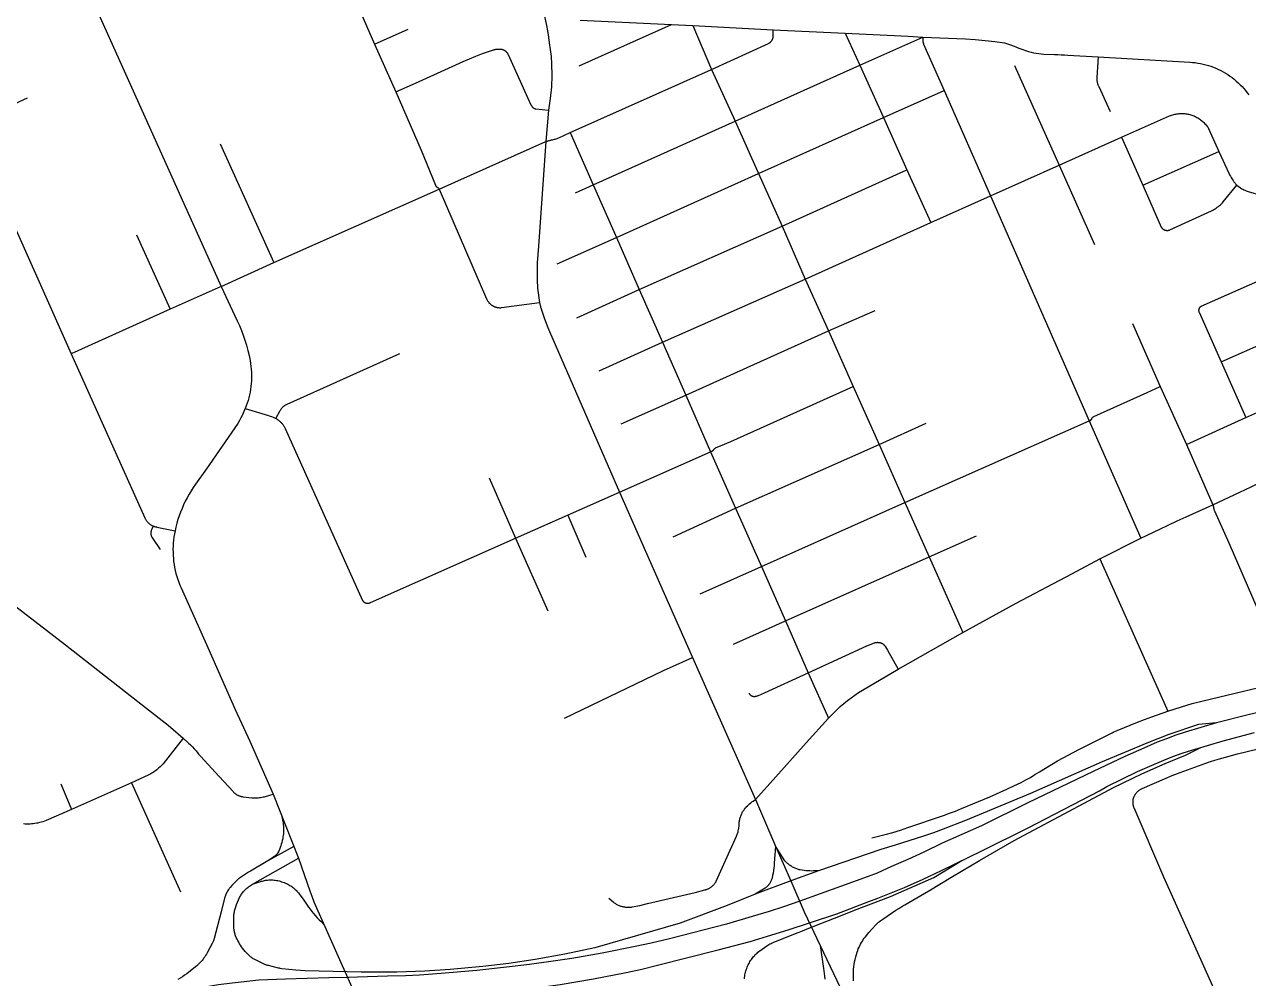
# Model space of a CAD drawing. Header units: inches. Extents: x 326453 to 344102, y 4677180 to 4689621.
# Drawn here: x 333232 to 335194, y 4682422 to 4683951 of the extents above; entities that cross this region are included whole.
import ezdxf

# ---------------------------------------------------------------- set-up
doc = ezdxf.new("R2010")
doc.units = ezdxf.units.IN
doc.header["$MEASUREMENT"] = 0
doc.layers.add('Street_Centreline', color=7, linetype='Continuous')

msp = doc.modelspace()

# ---------------------------------------------------------------- linework, layer by layer
at = {"layer": 'Street_Centreline'}
for p, q in [((333033.9043, 4684673.0546), (333546.8772, 4683530.8672)), ((334120.9687, 4683884.2436), (334269.0612, 4683950.5723)), ((334122.6218, 4683957.7161), (334269.0612, 4683950.5723)), ((334269.0612, 4683950.5723), (334303.1267, 4683948.8389)), ((333793.0601, 4683919.37), (333846.7104, 4683943.1496)), ((334303.1267, 4683948.8389), (334431.9698, 4683942.1541)), ((334303.1267, 4683948.8389), (334333.0368, 4683878.822)), ((334431.9698, 4683942.1541), (334547.7876, 4683936.9856)), ((334547.7876, 4683936.9856), (334570.9616, 4683885.7888)), ((334570.9616, 4683885.7888), (334672.1604, 4683930.6376)), ((333793.0601, 4683919.37), (333827.1951, 4683842.8835)), ((334106.6692, 4683777.4918), (334333.0368, 4683878.822)), ((334333.0368, 4683878.822), (334371.0076, 4683795.9509)), ((334371.0076, 4683795.9509), (334570.9616, 4683885.7888)), ((334570.9616, 4683885.7888), (334609.2108, 4683801.436)), ((334819.1583, 4683884.9476), (334890.4884, 4683725.1804)), ((333236.033, 4683832.3755), (333142.6528, 4683790.3618)), ((334609.2108, 4683801.436), (334706.3318, 4683845.1723)), ((334706.3318, 4683845.1723), (334780.7178, 4683676.1346)), ((334071.8898, 4683813.6679), (334067.8492, 4683763.0443)), ((334143.6222, 4683693.6041), (334371.0076, 4683795.9509)), ((334371.0076, 4683795.9509), (334408.7864, 4683711.9365)), ((334408.7864, 4683711.9365), (334609.2108, 4683801.436)), ((334609.2108, 4683801.436), (334646.6737, 4683717.706)), ((333142.6528, 4683790.3618), (333306.7212, 4683422.8176)), ((334106.6692, 4683777.4918), (334143.6222, 4683693.6041)), ((333545.579, 4683759.6533), (333631.6321, 4683568.9946)), ((333896.4636, 4683686.6339), (334067.8492, 4683763.0443)), ((334890.4884, 4683725.1804), (334990.7245, 4683770.0996)), ((334990.7245, 4683770.0996), (335024.9632, 4683693.094)), ((335024.9632, 4683693.094), (335146.934, 4683747.3396)), ((334446.299, 4683627.2761), (334646.6737, 4683717.706)), ((334646.6737, 4683717.706), (334685.0174, 4683633.1775)), ((334780.7178, 4683676.1346), (334890.4884, 4683725.1804)), ((334890.4884, 4683725.1804), (334947.0933, 4683598.2117)), ((334180.9162, 4683609.5442), (334408.7864, 4683711.9365)), ((334408.7864, 4683711.9365), (334446.299, 4683627.2761)), ((333631.6321, 4683568.9946), (333896.4636, 4683686.6339)), ((334115.2791, 4683681.1237), (334143.6222, 4683693.6041)), ((334143.6222, 4683693.6041), (334180.9162, 4683609.5442)), ((334685.0174, 4683633.1775), (334780.7178, 4683676.1346)), ((334780.7178, 4683676.1346), (334938.6475, 4683315.2776)), ((334217.3596, 4683525.8508), (334446.299, 4683627.2761)), ((334446.299, 4683627.2761), (334483.2603, 4683542.6569)), ((334483.2603, 4683542.6569), (334685.0174, 4683633.1775)), ((333411.3999, 4683613.6833), (333465.4848, 4683494.2476)), ((334085.7276, 4683567.0675), (334180.9162, 4683609.5442)), ((334180.9162, 4683609.5442), (334217.3596, 4683525.8508)), ((333546.8772, 4683530.8672), (333631.6321, 4683568.9946)), ((334254.5336, 4683441.4892), (334483.2603, 4683542.6569)), ((334483.2603, 4683542.6569), (334520.9195, 4683459.7915)), ((333546.8772, 4683530.8672), (333465.4848, 4683494.2476)), ((334117.0459, 4683480.4732), (334217.3596, 4683525.8508)), ((334217.3596, 4683525.8508), (334254.5336, 4683441.4892)), ((333465.4848, 4683494.2476), (333306.7212, 4683422.8176)), ((334520.9195, 4683459.7915), (334595.8021, 4683492.2489)), ((334291.8849, 4683356.8079), (334520.9195, 4683459.7915)), ((334520.9195, 4683459.7915), (334560.5208, 4683370.3866)), ((335008.2357, 4683471.4204), (335052.8093, 4683370.3014)), ((334153.3628, 4683395.7305), (334254.5336, 4683441.4892)), ((334254.5336, 4683441.4892), (334291.8849, 4683356.8079)), ((335150.5232, 4683410.028), (335225.5024, 4683443.0272)), ((335150.5232, 4683410.028), (335190.254, 4683320.76)), ((335190.254, 4683320.76), (335332.7888, 4683385.0344)), ((334560.5208, 4683370.3866), (334602.0187, 4683277.5482)), ((335052.8093, 4683370.3014), (335094.6241, 4683277.3719)), ((334188.4295, 4683310.5214), (334291.8849, 4683356.8079)), ((334291.8849, 4683356.8079), (334331.4346, 4683265.8287)), ((334602.0187, 4683277.5482), (334677.2991, 4683311.7253)), ((334643.4217, 4683184.6202), (334938.6475, 4683315.2776)), ((334938.6475, 4683315.2776), (335021.4628, 4683127.5643)), ((335094.6241, 4683277.3719), (335190.254, 4683320.76)), ((334185.9175, 4683201.4214), (334331.4346, 4683265.8287)), ((334331.4346, 4683265.8287), (334371.8352, 4683175.2888)), ((334371.8352, 4683175.2888), (334602.0187, 4683277.5482)), ((334602.0187, 4683277.5482), (334643.4217, 4683184.6202)), ((335094.6241, 4683277.3719), (335136.994, 4683181.074)), ((333976.8937, 4683224.3333), (334019.0672, 4683127.3926)), ((334019.0672, 4683127.3926), (334185.9175, 4683201.4214)), ((334413.1442, 4683082.0773), (334643.4217, 4683184.6202)), ((334643.4217, 4683184.6202), (334682.1845, 4683097.4343)), ((334102.8377, 4683164.5602), (334131.5498, 4683097.171)), ((334271.5744, 4683129.6397), (334371.8352, 4683175.2888)), ((334371.8352, 4683175.2888), (334413.1442, 4683082.0773)), ((334019.0672, 4683127.3926), (334070.5272, 4683011.0004)), ((334682.1845, 4683097.4343), (334758.2591, 4683131.3671)), ((334955.8943, 4683094.1113), (335021.4628, 4683127.5643)), ((334451.626, 4682994.7424), (334682.1845, 4683097.4343)), ((334682.1845, 4683097.4343), (334736.382, 4682976.2138)), ((334955.8943, 4683094.1113), (335064.8717, 4682850.4201)), ((334314.9639, 4683038.4354), (334413.1442, 4683082.0773)), ((334413.1442, 4683082.0773), (334451.626, 4682994.7424)), ((334368.3301, 4682957.6063), (334451.626, 4682994.7424)), ((334451.626, 4682994.7424), (334488.2522, 4682911.5669)), ((334632.457, 4682917.4753), (334736.382, 4682976.2138)), ((334302.9252, 4682936.2611), (334403.9786, 4682708.7352)), ((334488.2522, 4682911.5669), (334520.5608, 4682838.7608)), ((333289.6975, 4682733.8845), (333307.165, 4682692.7352)), ((333403.244, 4682735.1925), (333307.165, 4682692.7352)), ((333403.244, 4682735.1925), (333481.735, 4682560.528)), ((333630.5523, 4682717.3607), (333671.2001, 4682614.3945)), ((333663.7045, 4682633.3818), (333621.9652, 4682610.0242)), ((333596.9789, 4682572.8164), (333671.2001, 4682614.3945)), ((334460.3803, 4682578.0116), (334403.483, 4682556.6432)), ((334504.7585, 4682594.3409), (334460.3803, 4682578.0116))]:
    msp.add_line(p, q, dxfattribs=at)
for points in [[(333690.5562, 4684154.0908), (333741.4483, 4684037.0734), (333793.0601, 4683919.37)], [(334028.1452, 4684086.7064), (334037.7856, 4684058.8497), (334052.7793, 4684013.1363), (334058.3233, 4683995.7924), (334060.1692, 4683987.695), (334062.2201, 4683979.3926), (334063.5651, 4683973.1968), (334066.0263, 4683961.5119), (334068.387, 4683949.2807), (334070.2328, 4683940.5683), (334071.9796, 4683930.1694), (334073.005, 4683921.5595), (334074.4407, 4683910.5921), (334075.8812, 4683899.2773), (334076.8041, 4683887.4899), (334077.0092, 4683868.7325), (334076.5387, 4683850.5588), (334074.4709, 4683832.081), (334071.8898, 4683813.6679)], [(334333.0368, 4683878.822), (334424.5872, 4683920.3719), (334424.9798, 4683920.5583), (334425.3658, 4683920.758), (334425.7447, 4683920.9708), (334426.1161, 4683921.1964), (334426.4796, 4683921.4347), (334426.8347, 4683921.6852), (334427.181, 4683921.9478), (334427.5181, 4683922.2221), (334427.8455, 4683922.5078), (334428.1631, 4683922.8045), (334428.4702, 4683923.112), (334428.7667, 4683923.4298), (334429.0521, 4683923.7575), (334429.3261, 4683924.0948), (334429.5884, 4683924.4414), (334429.8386, 4683924.7967), (334430.0765, 4683925.1603), (334430.3019, 4683925.5319), (334430.5144, 4683925.911), (334430.7348, 4683926.3382), (334430.9404, 4683926.7728), (334431.1308, 4683927.2142), (334431.3059, 4683927.6619), (334431.4654, 4683928.1154), (334431.6091, 4683928.5742), (334431.7368, 4683929.0376), (334431.8485, 4683929.5052), (334431.944, 4683929.9764), (334432.0231, 4683930.4505), (334432.0858, 4683930.9272), (334432.1319, 4683931.4057), (334432.1615, 4683931.8855), (334432.1745, 4683932.366), (334432.1709, 4683932.8468), (334432.1507, 4683933.3271), (334432.1139, 4683933.8064), (334432.0606, 4683934.2841), (334431.9698, 4683942.1541)], [(334547.7876, 4683936.9856), (334648.574, 4683931.9655), (334672.1604, 4683930.6376)], [(334672.1604, 4683930.6376), (334671.9994, 4683926.0545), (334671.9936, 4683925.4957), (334672.0069, 4683924.9369), (334672.0395, 4683924.379), (334672.0913, 4683923.8225), (334672.1622, 4683923.2681), (334672.2521, 4683922.7165), (334672.3609, 4683922.1683), (334672.4885, 4683921.6242), (334672.6348, 4683921.0847), (334672.7995, 4683920.5507), (334672.9825, 4683920.0226), (334673.1835, 4683919.5011), (334673.4024, 4683918.9869), (334706.3318, 4683845.1723)], [(334672.1604, 4683930.6376), (334740.5967, 4683927.5152), (334756.2602, 4683926.5616), (334771.8909, 4683925.1712), (334787.4767, 4683923.3449), (334803.0055, 4683921.0842), (334810.8233, 4683918.5292), (334818.5734, 4683915.7757), (334826.2508, 4683912.8254), (334841.5981, 4683907.3634), (334845.6383, 4683906.3464), (334849.7111, 4683905.4692), (334853.8117, 4683904.7327), (334857.9353, 4683904.138), (334862.0769, 4683903.6856), (334866.2316, 4683903.3761), (334883.1186, 4683902.581), (334888.4421, 4683902.5428), (334893.7613, 4683902.3259), (334899.0703, 4683901.9305), (334904.363, 4683901.3572), (334953.056, 4683898.8996)], [(333827.1951, 4683842.8835), (333858.7316, 4683856.6876), (333934.9253, 4683891.3782), (333945.1611, 4683895.8688), (333955.5171, 4683900.0748), (333965.9853, 4683903.993), (333983.6991, 4683910.0578), (333984.605, 4683910.3362), (333985.5199, 4683910.5831), (333986.4428, 4683910.7984), (333987.3725, 4683910.9817), (333988.3081, 4683911.1328), (333989.2482, 4683911.2516), (333990.192, 4683911.3379), (333991.1381, 4683911.3916), (333992.0855, 4683911.4126), (333993.0331, 4683911.4009), (333993.9797, 4683911.3566), (333994.9242, 4683911.2796), (333995.8656, 4683911.1701), (333996.8025, 4683911.0282)], [(333996.8025, 4683911.0282), (333997.2922, 4683910.9091), (333997.7776, 4683910.7734), (333998.258, 4683910.6212), (333998.733, 4683910.4526), (333999.2019, 4683910.2678), (333999.6642, 4683910.0672), (334000.1193, 4683909.8508), (334000.5668, 4683909.619), (334001.0061, 4683909.372), (334001.4367, 4683909.1101), (334001.8581, 4683908.8337), (334002.2698, 4683908.543), (334002.6713, 4683908.2384), (334003.0621, 4683907.9202), (334003.4419, 4683907.5888), (334003.81, 4683907.2447), (334004.1662, 4683906.8881), (334004.51, 4683906.5196), (334004.841, 4683906.1395), (334005.1588, 4683905.7484), (334005.463, 4683905.3466), (334005.7532, 4683904.9346), (334006.0293, 4683904.5129), (334006.2907, 4683904.082), (334006.5372, 4683903.6425), (334006.7686, 4683903.1948), (334006.9845, 4683902.7394), (334043.1177, 4683823.033), (334043.3309, 4683822.5581), (334043.5594, 4683822.0904), (334043.8031, 4683821.6304), (334044.0616, 4683821.1786), (334044.3347, 4683820.7355), (334044.6221, 4683820.3014), (334044.9235, 4683819.877), (334045.2385, 4683819.4627), (334045.567, 4683819.0588), (334045.9084, 4683818.6658), (334046.2624, 4683818.2842), (334046.6286, 4683817.9143), (334046.8276, 4683817.7263), (334047.0329, 4683817.5451), (334047.2441, 4683817.371), (334047.4611, 4683817.2041), (334047.6837, 4683817.0447), (334047.9115, 4683816.8929), (334048.1443, 4683816.7489), (334048.3819, 4683816.6128), (334048.6239, 4683816.4849), (334048.8701, 4683816.3653), (334049.1202, 4683816.254), (334049.374, 4683816.1513), (334049.6311, 4683816.0572), (334049.8912, 4683815.9719), (334050.1541, 4683815.8955), (334050.4194, 4683815.8279), (334050.6868, 4683815.7694), (334050.9561, 4683815.72), (334051.2269, 4683815.6798), (334051.4988, 4683815.6487), (334071.8898, 4683813.6679)], [(332081.5176, 4683899.5424), (332175.0097, 4683827.3388), (332328.6201, 4683707.3403), (332547.8551, 4683537.9077), (332698.2231, 4683419.8452), (332799.6433, 4683341.589), (333002.0848, 4683184.2818), (333297.1298, 4682956.2707), (333425.6222, 4682855.9966), (333461.7582, 4682827.7159), (333470.1231, 4682820.9526), (333478.2691, 4682813.9272), (333486.1882, 4682806.6469)], [(334953.056, 4683898.8996), (334951.022, 4683865.8717), (334950.9805, 4683864.939), (334950.9707, 4683864.0054), (334950.9926, 4683863.072), (334951.0463, 4683862.1399), (334951.1316, 4683861.2101), (334951.2484, 4683860.2838), (334951.3967, 4683859.362), (334951.5762, 4683858.4458), (334951.7868, 4683857.5362), (334952.0282, 4683856.6343), (334952.3, 4683855.7411), (334952.6021, 4683854.8577), (334952.9341, 4683853.9851), (334953.2955, 4683853.1242), (334953.6859, 4683852.2762), (334954.105, 4683851.4418), (334972.4615, 4683811.4473)], [(334953.056, 4683898.8996), (335100.4627, 4683890.3476), (335104.7418, 4683890.0249), (335109.0072, 4683889.5541), (335113.2537, 4683888.9359), (335117.4763, 4683888.171), (335121.6698, 4683887.2602), (335125.8293, 4683886.2048), (335129.9497, 4683885.0059), (335134.0261, 4683883.6649), (335138.0536, 4683882.1836), (335142.0274, 4683880.5637), (335145.9427, 4683878.8071), (335149.7948, 4683876.9159), (335153.5791, 4683874.8925), (335157.291, 4683872.7391), (335160.9261, 4683870.4585), (335164.48, 4683868.0533), (335167.9485, 4683865.5265), (335171.3273, 4683862.881), (335174.6125, 4683860.1201), (335177.8001, 4683857.2471), (335180.8863, 4683854.2654), (335183.8673, 4683851.1785), (335186.7396, 4683847.9902), (335189.4998, 4683844.7044), (335192.1444, 4683841.3249), (335194.6705, 4683837.8559)], [(333827.1951, 4683842.8835), (333867.4481, 4683749.4285), (333890.6057, 4683692.9968), (333890.6796, 4683692.8248), (333890.7594, 4683692.6554), (333890.8447, 4683692.4888), (333890.9356, 4683692.3251), (333891.032, 4683692.1646), (333891.1337, 4683692.0074), (333891.2406, 4683691.8537), (333891.3526, 4683691.7037), (333891.4696, 4683691.5575), (333891.5915, 4683691.4154), (333891.718, 4683691.2774), (333891.8491, 4683691.1438), (333891.9847, 4683691.0146), (333892.1245, 4683690.8901), (333892.2684, 4683690.7703), (333892.4162, 4683690.6554), (333892.5678, 4683690.5456), (333892.7231, 4683690.4409), (333892.8817, 4683690.3415), (333893.0436, 4683690.2475), (333893.2086, 4683690.159), (333893.4243, 4683690.0431), (333893.6358, 4683689.9197), (333893.8428, 4683689.789), (333894.0452, 4683689.6511), (333894.2426, 4683689.5063), (333894.4348, 4683689.3547), (333894.6216, 4683689.1964), (333894.8028, 4683689.0317), (333894.9781, 4683688.8607), (333895.1473, 4683688.6838), (333895.3102, 4683688.501), (333895.4667, 4683688.3127), (333895.6164, 4683688.119), (333895.7593, 4683687.9202), (333895.8952, 4683687.7165), (333896.0239, 4683687.5082), (333896.1452, 4683687.2955), (333896.259, 4683687.0787), (333896.3652, 4683686.8581), (333896.4636, 4683686.6339)], [(334990.7245, 4683770.0996), (335067.8099, 4683804.1288), (335069.4293, 4683804.7804), (335071.0703, 4683805.3753), (335072.7311, 4683805.9128), (335074.4095, 4683806.3923), (335076.1035, 4683806.8131), (335077.8112, 4683807.1748), (335079.5304, 4683807.4769), (335081.2591, 4683807.719), (335082.9952, 4683807.9009), (335084.7365, 4683808.0224), (335086.481, 4683808.0832), (335088.2265, 4683808.0834), (335089.971, 4683808.0229), (335091.7124, 4683807.9018), (335093.4485, 4683807.7202), (335095.1772, 4683807.4784), (335096.8965, 4683807.1766), (335098.6042, 4683806.8153), (335100.2983, 4683806.3948), (335101.9769, 4683805.9156), (335103.6377, 4683805.3785), (335105.2789, 4683804.7839), (335106.8984, 4683804.1326), (335108.4942, 4683803.4254), (335110.0646, 4683802.6632), (335111.6075, 4683801.8468), (335113.121, 4683800.9773), (335114.6035, 4683800.0557), (335116.053, 4683799.0831), (335117.4678, 4683798.0608), (335118.8462, 4683796.9898), (335120.1866, 4683795.8716), (335121.4873, 4683794.7075), (335122.7467, 4683793.4989), (335123.9634, 4683792.2472), (335125.1358, 4683790.954), (335126.2626, 4683789.6208), (335127.3423, 4683788.2493), (335128.3737, 4683786.841), (335129.3555, 4683785.3978), (335130.2866, 4683783.9212), (335146.934, 4683747.3396)], [(334067.8492, 4683763.0443), (334068.9379, 4683763.505), (334070.0403, 4683763.9317), (334071.1555, 4683764.3238), (334072.2823, 4683764.6811), (334073.4197, 4683765.0031), (334074.5666, 4683765.2896), (334075.7218, 4683765.5403), (334076.8843, 4683765.7548), (334078.3552, 4683766.027), (334079.8166, 4683766.3461), (334081.2671, 4683766.7118), (334082.7051, 4683767.1238), (334084.1293, 4683767.5815), (334085.538, 4683768.0845), (334086.9299, 4683768.6324), (334088.3036, 4683769.2245), (334106.6692, 4683777.4918)], [(334067.8492, 4683763.0443), (334055.6541, 4683595.4806), (334054.4908, 4683582.0745), (334053.7775, 4683568.6369), (334053.5151, 4683555.183), (334053.7039, 4683541.7279), (334054.3436, 4683528.2866), (334057.4712, 4683505.147)], [(335146.934, 4683747.3396), (335162.7189, 4683712.4195), (335163.9077, 4683709.9952), (335165.1737, 4683707.6102), (335166.5155, 4683705.2671), (335167.9317, 4683702.9682), (335169.4209, 4683700.7159), (335170.9815, 4683698.5125), (335175.7316, 4683693.1234)], [(333896.4636, 4683686.6339), (333972.6626, 4683510.9098), (333972.9889, 4683510.1843), (333973.3398, 4683509.4704), (333973.7149, 4683508.7689), (333974.1136, 4683508.0806), (333974.5357, 4683507.4063), (333974.9805, 4683506.7468), (333975.4476, 4683506.1029), (333975.9364, 4683505.4753), (333976.4463, 4683504.8648), (333976.9768, 4683504.272), (333977.5272, 4683503.6977), (333978.097, 4683503.1425), (333978.6853, 4683502.6071), (333979.2915, 4683502.0921), (333979.915, 4683501.5981), (333980.555, 4683501.1256), (333981.2108, 4683500.6753), (333981.8815, 4683500.2477), (333982.5665, 4683499.8432), (333983.2649, 4683499.4623), (333983.9758, 4683499.1055), (333984.6986, 4683498.7731), (333985.4322, 4683498.4656), (333986.1759, 4683498.1834), (333986.9289, 4683497.9267), (333987.6901, 4683497.6959), (333988.4588, 4683497.4912), (333989.2341, 4683497.3129), (333990.0149, 4683497.1611), (333990.8005, 4683497.0361), (333991.5899, 4683496.9379), (333992.3822, 4683496.8668), (333993.1765, 4683496.8228), (333993.9718, 4683496.8059), (333994.7672, 4683496.8162), (333995.5618, 4683496.8537), (333996.3547, 4683496.9182), (334057.4712, 4683505.147)], [(335024.9632, 4683693.094), (335054.3467, 4683626.0668), (335054.555, 4683625.7409), (335054.7743, 4683625.4224), (335055.0046, 4683625.1116), (335055.2453, 4683624.8089), (335055.4964, 4683624.5148), (335055.7575, 4683624.2294), (335056.0282, 4683623.9532), (335056.3083, 4683623.6865), (335056.5974, 4683623.4296), (335056.8951, 4683623.1828), (335057.2012, 4683622.9464), (335057.5153, 4683622.7207), (335057.837, 4683622.5059), (335058.1658, 4683622.3024), (335058.5015, 4683622.1103), (335058.8436, 4683621.9299), (335059.1917, 4683621.7613), (335059.5454, 4683621.6049), (335059.9043, 4683621.4607), (335060.2679, 4683621.329), (335060.6358, 4683621.2099), (335061.0077, 4683621.1035), (335061.383, 4683621.01), (335061.7612, 4683620.9295), (335062.1421, 4683620.8621), (335062.525, 4683620.8078), (335062.9096, 4683620.7667), (335063.2953, 4683620.7389), (335063.6818, 4683620.7244), (335064.0686, 4683620.7233), (335064.4551, 4683620.7354), (335064.841, 4683620.7609), (335065.2258, 4683620.7996), (335065.6091, 4683620.8516), (335065.9903, 4683620.9168), (335066.3691, 4683620.995), (335066.7449, 4683621.0862), (335067.1174, 4683621.1904), (335067.486, 4683621.3073), (335067.8505, 4683621.4368), (335068.2102, 4683621.5788), (335135.0191, 4683652.2025), (335136.9419, 4683653.1786), (335138.8299, 4683654.2204), (335140.6808, 4683655.3268), (335142.4925, 4683656.4963), (335144.2627, 4683657.7276), (335145.9894, 4683659.0193), (335147.6705, 4683660.3697), (335149.304, 4683661.7774), (335150.888, 4683663.2406), (335152.4206, 4683664.7575), (335153.8999, 4683666.3264), (335175.7316, 4683693.1234)], [(335175.7316, 4683693.1234), (335183.6839, 4683687.5209), (335185.3073, 4683686.6084), (335186.9604, 4683685.7509), (335188.6413, 4683684.9492), (335190.3481, 4683684.2044), (335192.079, 4683683.5173), (335193.8319, 4683682.8885), (335195.605, 4683682.3189), (335197.3961, 4683681.8091), (335199.2033, 4683681.3596), (335201.0246, 4683680.971), (335202.8579, 4683680.6436), (335231.6771, 4683673.4407)], [(335254.6664, 4683559.2028), (335118.0833, 4683498.4943), (335117.884, 4683498.4016), (335117.688, 4683498.302), (335117.4956, 4683498.1958), (335117.307, 4683498.0831), (335117.1224, 4683497.9639), (335116.9419, 4683497.8384), (335116.7659, 4683497.7068), (335116.5946, 4683497.5692), (335116.4281, 4683497.4257), (335116.2666, 4683497.2767), (335116.1103, 4683497.1221), (335115.9595, 4683496.9623), (335115.8142, 4683496.7974), (335115.6747, 4683496.6275), (335115.5412, 4683496.453), (335115.4137, 4683496.274), (335115.2925, 4683496.0907), (335115.1777, 4683495.9033), (335115.0693, 4683495.712), (335114.9677, 4683495.5172), (335114.8728, 4683495.319), (335114.7848, 4683495.1176), (335114.7037, 4683494.9133), (335114.6298, 4683494.7064), (335114.563, 4683494.497), (335114.5035, 4683494.2854), (335114.4513, 4683494.0719), (335114.4064, 4683493.8568), (335114.3691, 4683493.6402), (335114.3391, 4683493.4225), (335114.3167, 4683493.2039), (335114.3019, 4683492.9846), (335114.2946, 4683492.765), (335114.2949, 4683492.5452), (335114.3027, 4683492.3255), (335114.3181, 4683492.1063), (335114.341, 4683491.8877), (335114.3715, 4683491.6701), (335114.4094, 4683491.4536), (335114.4548, 4683491.2386), (335114.5075, 4683491.0252), (335114.5676, 4683490.8138), (335114.6349, 4683490.6046), (335114.7093, 4683490.3978), (335114.7909, 4683490.1937), (335114.8794, 4683489.9926), (335114.9748, 4683489.7946), (335115.0769, 4683489.6), (335150.5232, 4683410.028)], [(333546.8772, 4683530.8672), (333572.7179, 4683475.8782), (333576.1773, 4683468.2004), (333579.39, 4683460.4162), (333582.3526, 4683452.5333), (333585.0621, 4683444.5599), (333587.5157, 4683436.5041), (333589.7109, 4683428.3741), (333591.6456, 4683420.1782), (333593.3177, 4683411.9247), (333594.0835, 4683407.3853), (333594.6964, 4683402.8227), (333595.1558, 4683398.2422), (333595.4612, 4683393.6488), (333595.612, 4683389.0478), (333595.6084, 4683384.4442), (333595.4501, 4683379.8434), (333595.1374, 4683375.2505), (333594.6706, 4683370.6707), (333594.0504, 4683366.1092), (333593.2773, 4683361.5711), (333592.3522, 4683357.0614), (333591.2762, 4683352.5854), (333590.0506, 4683348.1481), (333588.6766, 4683343.7544), (333587.1558, 4683339.4093), (333585.49, 4683335.1177)], [(334057.4712, 4683505.147), (334058.5439, 4683500.3679), (334058.8599, 4683499.0948), (334059.2207, 4683497.8338), (334059.626, 4683496.5863), (334065.6725, 4683478.852), (334068.1099, 4683472.0235), (334070.7413, 4683465.2673), (334073.5643, 4683458.589), (334185.9175, 4683201.4214)], [(333306.7212, 4683422.8176), (333424.5858, 4683160.0137), (333424.9601, 4683159.2164), (333425.3616, 4683158.4324), (333425.7899, 4683157.6628), (333426.2444, 4683156.9084), (333426.7248, 4683156.1701), (333427.2302, 4683155.4488), (333427.7603, 4683154.7454), (333428.3143, 4683154.0606), (333428.8915, 4683153.3954), (333429.4914, 4683152.7505), (333430.1131, 4683152.1266), (333430.756, 4683151.5246), (333431.4193, 4683150.945), (333432.1021, 4683150.3887), (333432.8037, 4683149.8563), (333433.5233, 4683149.3484), (333434.2599, 4683148.8655), (333435.0128, 4683148.4084), (333435.781, 4683147.9775), (333436.5635, 4683147.5733), (333437.3596, 4683147.1964), (333438.1681, 4683146.8471), (333438.9883, 4683146.5259), (333439.819, 4683146.2332), (333440.6593, 4683145.9693), (333441.5082, 4683145.7345), (333442.3647, 4683145.5291), (333443.2278, 4683145.3534), (333444.0964, 4683145.2076), (333473.0702, 4683139.0146)], [(333634.7951, 4683319.1197), (333641.8159, 4683332.1089), (333642.2042, 4683332.799), (333642.6157, 4683333.4755), (333643.0499, 4683334.1377), (333643.5064, 4683334.7847), (333643.9846, 4683335.4159), (333644.4839, 4683336.0304), (333645.0038, 4683336.6277), (333645.5437, 4683337.2069), (333646.1029, 4683337.7675), (333646.6809, 4683338.3087), (333647.2769, 4683338.83), (333647.8903, 4683339.3308), (333648.5203, 4683339.8105), (333649.1662, 4683340.2685), (333649.8274, 4683340.7043), (333650.5029, 4683341.1174), (333651.1921, 4683341.5073), (333651.8941, 4683341.8736), (333652.6082, 4683342.2158), (333833.6139, 4683423.2509)], [(334331.4346, 4683265.8287), (334334.3314, 4683267.0436), (334334.5552, 4683267.1703), (334334.7745, 4683267.3046), (334334.9891, 4683267.4463), (334335.1988, 4683267.5951), (334335.4033, 4683267.751), (334335.6024, 4683267.9138), (334335.7958, 4683268.0832), (334335.9834, 4683268.2591), (334336.1649, 4683268.4412), (334336.3401, 4683268.6295), (334336.5088, 4683268.8235), (334336.6708, 4683269.0232), (334336.826, 4683269.2283), (334336.9741, 4683269.4385), (334337.15, 4683269.6885), (334337.3343, 4683269.9324), (334337.5266, 4683270.17), (334337.7267, 4683270.401), (334337.9345, 4683270.6252), (334338.1497, 4683270.8423), (334338.372, 4683271.0521), (334338.6012, 4683271.2543), (334338.8371, 4683271.4488), (334339.0793, 4683271.6352), (334339.3277, 4683271.8134), (334339.5818, 4683271.9833), (334339.8415, 4683272.1445), (334340.1065, 4683272.2969), (334340.3764, 4683272.4403), (334340.651, 4683272.5747), (334340.9299, 4683272.6997), (334347.7317, 4683275.614), (334364.016, 4683282.4728), (334560.5208, 4683370.3866)], [(334938.6475, 4683315.2776), (334940.0707, 4683315.8762), (334940.2426, 4683315.9479), (334940.4119, 4683316.0254), (334940.5785, 4683316.1086), (334940.7422, 4683316.1975), (334940.9027, 4683316.292), (334941.0599, 4683316.3918), (334941.2136, 4683316.497), (334941.3636, 4683316.6074), (334941.5097, 4683316.7229), (334941.6518, 4683316.8433), (334941.7897, 4683316.9685), (334941.9233, 4683317.0983), (334942.0523, 4683317.2326), (334942.1766, 4683317.3713), (334942.2962, 4683317.5141), (334942.4108, 4683317.6609), (334942.5202, 4683317.8116), (334942.6245, 4683317.9659), (334942.7235, 4683318.1237), (334942.8169, 4683318.2847), (334942.9049, 4683318.4489), (334942.9871, 4683318.616), (334943.0636, 4683318.7858), (334943.1343, 4683318.9582), (334943.199, 4683319.1328), (334943.2651, 4683319.3108), (334943.3371, 4683319.4866), (334943.4151, 4683319.6597), (334943.4988, 4683319.8302), (334943.5881, 4683319.9978), (334943.6831, 4683320.1623), (334943.7835, 4683320.3235), (334943.8893, 4683320.4812), (334944.0004, 4683320.6353), (334944.1165, 4683320.7855), (334944.2376, 4683320.9318), (334944.3636, 4683321.0739), (334944.4943, 4683321.2117), (334944.6296, 4683321.3451), (334944.7692, 4683321.4738), (334944.9131, 4683321.5977), (334945.0611, 4683321.7168), (334945.213, 4683321.8308), (334945.3686, 4683321.9396), (334945.5278, 4683322.0432), (334945.6904, 4683322.1413), (334945.8562, 4683322.2339), (334946.025, 4683322.3209), (334946.1967, 4683322.4022), (335031.6128, 4683361.1012), (335052.8093, 4683370.3014)], [(333585.49, 4683335.1177), (333583.3902, 4683330.1806), (333581.1424, 4683325.3091), (333578.7488, 4683320.5076), (333576.2113, 4683315.7806), (333573.5325, 4683311.1321), (333523.6303, 4683238.4698), (333505.778, 4683213.7188), (333502.165, 4683208.5332), (333498.7231, 4683203.2324), (333495.4561, 4683197.8222), (333492.3673, 4683192.3082), (333489.4602, 4683186.6963), (333486.7377, 4683180.9926), (333484.2029, 4683175.203), (333481.8583, 4683169.3338), (333479.7065, 4683163.3912), (333477.7499, 4683157.3816), (333475.9904, 4683151.3113), (333474.4299, 4683145.1868), (333473.0702, 4683139.0146)], [(333585.49, 4683335.1177), (333622.984, 4683323.8431), (333625.41, 4683323.0666), (333627.8071, 4683322.2049), (333630.1723, 4683321.259), (333632.5026, 4683320.2302), (333634.7951, 4683319.1197)], [(333634.7951, 4683319.1197), (333635.8219, 4683318.5415), (333636.8283, 4683317.9285), (333637.8131, 4683317.2813), (333638.775, 4683316.6007), (333639.7131, 4683315.8875), (333640.6262, 4683315.1425), (333641.5131, 4683314.3667), (333642.373, 4683313.5609), (333643.2047, 4683312.7261), (333644.0072, 4683311.8632), (333644.7797, 4683310.9734), (333645.5213, 4683310.0575), (333646.231, 4683309.1168), (333646.908, 4683308.1523), (333647.5515, 4683307.1651), (333648.1608, 4683306.1564), (333648.7351, 4683305.1275), (333649.2738, 4683304.0794), (333649.7763, 4683303.0135), (333773.8238, 4683027.702), (333773.9497, 4683027.4656), (333774.0836, 4683027.2335), (333774.2253, 4683027.0062), (333774.3748, 4683026.7839), (333774.5318, 4683026.5669), (333774.6962, 4683026.3554), (333774.8677, 4683026.1496), (333775.0461, 4683025.9498), (333775.2314, 4683025.7563), (333775.4231, 4683025.5692), (333775.6212, 4683025.3888), (333775.8253, 4683025.2153), (333776.0352, 4683025.0489), (333776.2507, 4683024.8898), (333776.4716, 4683024.7382), (333776.6975, 4683024.5943), (333776.9282, 4683024.4582), (333777.1635, 4683024.3301), (333777.403, 4683024.2101), (333777.6465, 4683024.0984), (333777.8937, 4683023.9951), (333778.1442, 4683023.9003)], [(335136.994, 4683181.074), (335180.2138, 4683201.1196), (335198.3972, 4683209.7197), (335216.3197, 4683218.8512), (335373.1353, 4683298.2764)], [(334185.9175, 4683201.4214), (334257.5042, 4683038.6625), (334280.4609, 4682986.9448), (334302.9252, 4682936.2611)], [(335021.4628, 4683127.5643), (335052.0839, 4683141.8908), (335065.4135, 4683148.3914), (335079.7332, 4683155.1983), (335094.186, 4683161.7175), (335136.994, 4683181.074)], [(335136.994, 4683181.074), (335137.1937, 4683180.6035), (335137.3778, 4683180.1267), (335137.5461, 4683179.6441), (335137.6985, 4683179.1562), (335137.8347, 4683178.6636), (335137.9548, 4683178.1668), (335138.0584, 4683177.6663), (335138.1455, 4683177.1627), (335138.2161, 4683176.6565), (335138.3, 4683176.0543), (335138.4037, 4683175.4553), (335138.5271, 4683174.8599), (335138.6699, 4683174.269), (335138.8321, 4683173.683), (335139.0135, 4683173.1028), (335139.2139, 4683172.5288), (335139.4331, 4683171.9617), (335139.6708, 4683171.4021), (335162.5206, 4683119.9769), (335207.8245, 4683016.2182), (335259.7988, 4682899.6218)], [(333438.1681, 4683146.8471), (333435.7602, 4683142.0344), (333435.2663, 4683140.9202), (333434.8631, 4683139.7386), (333434.555, 4683138.5061), (333434.3464, 4683137.2395), (333434.2417, 4683135.9554), (333434.2454, 4683134.6705), (333434.3617, 4683133.4014), (333434.5952, 4683132.1647), (333434.9502, 4683130.9772), (333435.4311, 4683129.8555), (333436.0424, 4683128.8162), (333449.4486, 4683109.1877)], [(333473.0702, 4683139.0146), (333472.1086, 4683134.1883), (333471.3095, 4683129.3325), (333470.6737, 4683124.4526), (333470.2019, 4683119.5542), (333469.8947, 4683114.6427), (333469.7525, 4683109.7236), (333469.7753, 4683104.8025), (333469.9632, 4683099.885), (333470.316, 4683094.9765), (333470.8332, 4683090.0826), (333471.5143, 4683085.2089), (333472.3585, 4683080.3607), (333473.3649, 4683075.5436), (333474.5322, 4683070.7629), (333475.8593, 4683066.0241), (333477.3446, 4683061.3325), (333478.9865, 4683056.6933), (333480.783, 4683052.1118), (333482.7322, 4683047.5932), (333525.7154, 4682952.3748), (333569.6325, 4682852.7044), (333592.7849, 4682802.0006), (333630.5523, 4682717.3607)], [(333778.1442, 4683023.9003), (333778.5185, 4683023.7734), (333778.897, 4683023.6597), (333779.2792, 4683023.5592), (333779.6647, 4683023.4721), (333780.053, 4683023.3986), (333780.4436, 4683023.3386), (333780.8361, 4683023.2924), (333781.2299, 4683023.2598), (333781.6247, 4683023.241), (333782.0198, 4683023.2361), (333782.4149, 4683023.2449), (333782.8095, 4683023.2675), (333783.203, 4683023.3038), (333783.595, 4683023.3539), (333783.985, 4683023.4177), (333784.3726, 4683023.495), (333784.7572, 4683023.5858), (333785.1384, 4683023.69), (333785.5158, 4683023.8074), (333785.8888, 4683023.9379), (333786.257, 4683024.0814), (333786.62, 4683024.2376), (334019.0672, 4683127.3926)], [(334736.382, 4682976.2138), (334821.5531, 4683023.507), (334911.1313, 4683070.4393), (334955.8943, 4683094.1113)], [(334488.2522, 4682911.5669), (334582.1042, 4682954.7017), (334594.5765, 4682959.75), (334595.114, 4682959.9051), (334595.6564, 4682960.0422), (334596.2031, 4682960.1609), (334596.7535, 4682960.2613), (334597.307, 4682960.343), (334597.8629, 4682960.4062), (334598.4206, 4682960.4506), (334598.9794, 4682960.4763), (334599.5389, 4682960.4832), (334600.0982, 4682960.4713), (334600.6568, 4682960.4406), (334601.2141, 4682960.3912), (334601.7694, 4682960.3231), (334602.3221, 4682960.2363), (334602.8715, 4682960.1311), (334603.4172, 4682960.0074), (334603.9583, 4682959.8656), (334604.4944, 4682959.7056), (334605.0249, 4682959.5277), (334605.4867, 4682959.3392), (334605.9417, 4682959.1347), (334606.3893, 4682958.9146), (334606.829, 4682958.679), (334607.2603, 4682958.4282), (334607.6825, 4682958.1626), (334608.0952, 4682957.8825), (334608.498, 4682957.5882), (334608.8902, 4682957.28), (334609.2715, 4682956.9584), (334609.6414, 4682956.6237), (334609.9994, 4682956.2763), (334610.3451, 4682955.9167), (334610.678, 4682955.5452), (334610.9979, 4682955.1624), (334611.3042, 4682954.7687), (334611.5966, 4682954.3646), (334611.8748, 4682953.9506), (334612.1384, 4682953.5271), (334615.3618, 4682948.1933), (334632.457, 4682917.4753)], [(334097.5706, 4682838.7194), (334256.369, 4682915.2518), (334302.9252, 4682936.2611)], [(334393.4297, 4682878.9069), (334393.5598, 4682878.6373), (334393.6992, 4682878.3723), (334393.8477, 4682878.1122), (334394.0051, 4682877.8575), (334394.1712, 4682877.6084), (334394.3459, 4682877.3652), (334394.5289, 4682877.1282), (334394.72, 4682876.8977), (334394.9189, 4682876.6739), (334395.1255, 4682876.4572), (334395.3395, 4682876.2477), (334395.5606, 4682876.0458), (334395.7886, 4682875.8517), (334396.0231, 4682875.6655), (334396.264, 4682875.4876), (334396.5109, 4682875.3182), (334396.7635, 4682875.1574), (334397.0215, 4682875.0055), (334397.2846, 4682874.8626), (334397.5525, 4682874.7289), (334397.8249, 4682874.6045), (334398.1015, 4682874.4897), (334398.3818, 4682874.3845), (334398.6656, 4682874.2891), (334398.9526, 4682874.2035), (334399.3067, 4682874.1111), (334399.6639, 4682874.0309), (334400.0235, 4682873.963), (334400.3853, 4682873.9075), (334400.7488, 4682873.8644), (334401.1135, 4682873.8338), (334401.4791, 4682873.8158), (334401.845, 4682873.8103), (334402.211, 4682873.8173), (334402.5765, 4682873.8369), (334402.9411, 4682873.869), (334403.3044, 4682873.9135), (334403.6659, 4682873.9706), (334404.0253, 4682874.0399), (334404.834, 4682874.2236), (334405.6366, 4682874.4323), (334406.4323, 4682874.6658), (334407.2204, 4682874.9237), (334408.0002, 4682875.206), (334408.7708, 4682875.5124), (334418.2803, 4682879.4641), (334488.2522, 4682911.5669)], [(334520.5608, 4682838.7608), (334534.2495, 4682852.4307), (334539.7013, 4682857.4696), (334545.3045, 4682862.3397), (334551.0537, 4682867.0365), (334556.9437, 4682871.5555), (334562.9689, 4682875.8926), (334569.1237, 4682880.0437), (334575.4024, 4682884.005), (334632.457, 4682917.4753)], [(335064.8717, 4682850.4201), (335086.7429, 4682857.2991), (335104.1361, 4682862.2964), (335121.6623, 4682866.8056), (335259.7988, 4682899.6218)], [(335274.6332, 4682863.289), (335193.6721, 4682844.4595), (335143.0367, 4682831.3081), (335092.8741, 4682816.4553), (335077.7589, 4682811.4645), (335062.7912, 4682806.0474), (335047.983, 4682800.2085), (335026.4458, 4682790.8069), (334995.7758, 4682777.3014), (334945.3741, 4682753.7205), (334840.3228, 4682703.3966), (334765.9532, 4682666.619), (334703.0527, 4682638.7211), (334673.9304, 4682624.0541), (334647.9686, 4682612.3205), (334621.7811, 4682601.2638), (334598.9203, 4682590.5813), (334584.3526, 4682585.18), (334540.2585, 4682569.2456), (334474.6416, 4682545.4823)], [(334590.338, 4682647.1573), (334611.6596, 4682652.4863), (334623.8999, 4682655.8035), (334636.0444, 4682659.4557), (334648.084, 4682663.4404), (334705.0295, 4682683.1598), (334714.9059, 4682686.4754), (334724.6811, 4682690.0784), (334734.3467, 4682693.9658), (334779.2932, 4682712.8111), (334806.6855, 4682725.0974), (334818.1616, 4682730.3702), (334829.5042, 4682735.9245), (334837.0619, 4682739.8761), (334844.5055, 4682744.0387), (334851.8291, 4682748.4091), (334859.0269, 4682752.9836), (334868.591, 4682759.0689), (334878.3164, 4682764.8928), (334888.1961, 4682770.4509), (334923.092, 4682789.4649), (334973.4347, 4682814.1856), (334975.9341, 4682815.5185), (334978.4714, 4682816.7777), (334981.0446, 4682817.962), (334983.6513, 4682819.0705), (335016.1308, 4682832.4204), (335027.6235, 4682837.0082), (335039.2292, 4682841.3021), (335064.8717, 4682850.4201)], [(334403.9786, 4682708.7352), (334436.5193, 4682744.7321), (334485.0609, 4682799.2052), (334520.5608, 4682838.7608)], [(335142.9951, 4682831.2958), (335114.0809, 4682828.8309), (335066.7597, 4682812.7651), (335031.2034, 4682798.8878), (334959.7521, 4682769.1026), (334844.9709, 4682718.2518), (334740.29, 4682674.6709), (334704.9439, 4682660.8612), (334689.0413, 4682655.1291), (334672.9876, 4682649.8349), (334627.8124, 4682635.6206), (334604.994, 4682628.4876), (334504.7585, 4682594.3409)], [(334490.3237, 4682511.0533), (334534.0153, 4682525.4811), (334585.2616, 4682545.1123), (334599.8294, 4682550.5136), (334621.4534, 4682558.8642), (334642.8445, 4682567.7943), (334672.4774, 4682580.98), (334701.8483, 4682594.7392), (334766.8622, 4682626.5513), (334841.2318, 4682663.3289), (334955.2336, 4682722.7291), (334967.198, 4682729.1867), (335016.54, 4682753.2989), (335043.7243, 4682765.3763), (335058.3611, 4682771.6325), (335073.1693, 4682777.4714), (335088.1371, 4682782.8884), (335103.2522, 4682787.8792), (335153.4149, 4682802.732), (335204.0502, 4682815.8834)], [(333486.1882, 4682806.6469), (333453.7425, 4682765.809), (333452.2146, 4682764.0559), (333450.6288, 4682762.355), (333448.9869, 4682760.7082), (333447.2908, 4682759.1173), (333445.5423, 4682757.5841), (333443.7435, 4682756.1104), (333441.8963, 4682754.6977), (333440.0028, 4682753.3478), (333438.0651, 4682752.062), (333436.0854, 4682750.8419), (333434.066, 4682749.6888), (333432.009, 4682748.604), (333429.9169, 4682747.5887), (333403.244, 4682735.1925)], [(333486.1882, 4682806.6469), (333494.4893, 4682798.9661), (333497.6838, 4682795.9901), (333500.7811, 4682792.9131), (333503.778, 4682789.7383), (333506.6713, 4682786.4688), (333509.4583, 4682783.1081), (333510.8649, 4682781.4041), (333512.3181, 4682779.7396), (333513.8167, 4682778.1159), (333543.5487, 4682745.5076), (333566.109, 4682721.1536), (333566.7261, 4682720.5097), (333567.3646, 4682719.8872), (333568.024, 4682719.2866), (333568.7033, 4682718.7087), (333569.4018, 4682718.1542), (333570.1187, 4682717.6238), (333570.8531, 4682717.1179), (333571.6044, 4682716.6372), (333572.3714, 4682716.1823), (333573.1535, 4682715.7537), (333573.9497, 4682715.3519), (333574.759, 4682714.9772), (333575.5806, 4682714.6303), (333576.4135, 4682714.3114), (333577.2567, 4682714.0209), (333578.1092, 4682713.7592), (333578.9702, 4682713.5266), (333579.8385, 4682713.3233), (333580.7133, 4682713.1495), (333581.5934, 4682713.0056), (333582.4779, 4682712.8915), (333595.9523, 4682711.4977), (333597.9938, 4682711.3391), (333600.0395, 4682711.2515), (333602.0871, 4682711.235), (333604.134, 4682711.2896), (333606.1777, 4682711.4153), (333608.2159, 4682711.612), (333610.246, 4682711.8793), (333612.2656, 4682712.2169), (333614.2722, 4682712.6245), (333616.2635, 4682713.1015), (333618.237, 4682713.6474), (333630.5523, 4682717.3607)], [(334561.0724, 4682418.1106), (334560.8259, 4682421.7674), (334560.7083, 4682425.4306), (334560.7196, 4682429.0957), (334560.86, 4682432.7582), (334561.1456, 4682436.71), (334561.5594, 4682440.6506), (334562.101, 4682444.5756), (334562.7697, 4682448.4809), (334563.5649, 4682452.3625), (334564.4857, 4682456.2162), (334565.5312, 4682460.0379), (334566.7002, 4682463.8237), (334567.6257, 4682466.4977), (334568.6441, 4682469.1376), (334569.754, 4682471.7404), (334570.9542, 4682474.3029), (334572.2432, 4682476.8218), (334573.6194, 4682479.2942), (334575.0811, 4682481.717), (334576.6266, 4682484.0872), (334578.2539, 4682486.4021), (334579.9611, 4682488.6586), (334585.279, 4682495.1998), (334590.8221, 4682501.5511), (334596.5837, 4682507.705), (334598.074, 4682509.189), (334599.6155, 4682510.6198), (334601.2061, 4682511.9957), (334602.8441, 4682513.315), (334604.5273, 4682514.576), (334606.2537, 4682515.7771), (334608.0211, 4682516.917), (334628.7936, 4682531.0061), (334633.4893, 4682534.0746), (334638.2876, 4682536.98), (334643.183, 4682539.7188), (334681.6898, 4682562.4123), (334719.8784, 4682585.0615), (334763.1881, 4682610.73), (334818.3602, 4682642.6628), (334977.9082, 4682727.641), (335023.2292, 4682749.5567), (335060.5479, 4682766.0634), (335093.2268, 4682779.4284), (335117.5804, 4682792.1217)], [(335009.142, 4682707.7503), (335009.3218, 4682708.6012), (335009.5308, 4682709.4455), (335009.7687, 4682710.282), (335010.0352, 4682711.1099), (335010.3301, 4682711.9281), (335010.653, 4682712.7357), (335011.0034, 4682713.5317), (335011.3811, 4682714.3152), (335011.7855, 4682715.0852), (335012.2162, 4682715.8408), (335012.6726, 4682716.5811), (335013.1542, 4682717.3053), (335013.6605, 4682718.0125), (335014.1908, 4682718.7019), (335014.7445, 4682719.3726), (335015.321, 4682720.0238), (335015.9196, 4682720.6548), (335016.5395, 4682721.2648), (335017.18, 4682721.8532), (335017.8404, 4682722.4191), (335018.52, 4682722.962), (335019.2177, 4682723.4812), (335019.933, 4682723.976), (335020.6648, 4682724.4459), (335021.4124, 4682724.8904), (335022.1749, 4682725.3089), (335022.9512, 4682725.7009), (335023.7407, 4682726.0659), (335059.3785, 4682741.8059), (335071.9237, 4682746.9799), (335084.592, 4682751.8445), (335125.8639, 4682766.9165), (335133.0982, 4682769.41), (335140.3994, 4682771.7), (335147.7619, 4682773.7849), (335176.8486, 4682781.5833), (335245.0413, 4682798.2839)], [(334168.8143, 4682550.3607), (334175.3221, 4682544.7716), (334176.2965, 4682543.9635), (334177.298, 4682543.1893), (334178.3256, 4682542.4499), (334179.3779, 4682541.7462), (334180.4537, 4682541.0791), (334181.5519, 4682540.4494), (334182.671, 4682539.8577), (334183.8098, 4682539.3048), (334184.9668, 4682538.7913), (334186.1409, 4682538.3179), (334187.3305, 4682537.885), (334188.5342, 4682537.4933), (334189.7507, 4682537.1431), (334190.9786, 4682536.8349), (334192.2162, 4682536.5691), (334193.4623, 4682536.3459), (334194.7153, 4682536.1656), (334195.9737, 4682536.0285), (334197.2362, 4682535.9346), (334198.5011, 4682535.8842), (334199.7669, 4682535.8772), (334201.0323, 4682535.9137), (334202.2957, 4682535.9937), (334203.5556, 4682536.117), (334204.8105, 4682536.2834), (334206.0589, 4682536.4929), (334218.4735, 4682538.9412), (334230.8296, 4682541.6697), (334307.0401, 4682559.7708), (334322.4283, 4682563.6176), (334323.3894, 4682563.8751), (334324.3414, 4682564.1647), (334325.2831, 4682564.4862), (334326.2135, 4682564.8391), (334327.1314, 4682565.2231), (334328.036, 4682565.6378), (334328.9261, 4682566.0825), (334329.8008, 4682566.557), (334330.659, 4682567.0605), (334331.4999, 4682567.5926), (334332.3223, 4682568.1527), (334333.1255, 4682568.74), (334333.9086, 4682569.3541), (334334.6705, 4682569.9941), (334335.4105, 4682570.6593), (334336.1277, 4682571.349), (334336.8214, 4682572.0624), (334337.4907, 4682572.7987), (334338.1349, 4682573.5571), (334338.7532, 4682574.3368), (334339.345, 4682575.1367), (334339.9096, 4682575.9561), (334340.4463, 4682576.794), (334340.9546, 4682577.6494), (334363.2908, 4682627.2295), (334373.2637, 4682649.8774), (334373.9716, 4682651.5649), (334374.6198, 4682653.2762), (334375.2073, 4682655.0093), (334375.7336, 4682656.762), (334376.1978, 4682658.5321), (334376.5996, 4682660.3174), (334376.9383, 4682662.1157), (334377.2135, 4682663.9249), (334377.425, 4682665.7426), (334377.5724, 4682667.5666), (334377.6556, 4682669.3947), (334377.7208, 4682670.8301), (334377.8362, 4682672.2623), (334378.0017, 4682673.6896), (334378.217, 4682675.1102), (334378.482, 4682676.5224), (334378.7963, 4682677.9245), (334379.1595, 4682679.3147), (334379.5711, 4682680.6914), (334380.0306, 4682682.0528), (334380.5376, 4682683.3972), (334381.0913, 4682684.7231), (334381.6911, 4682686.0288), (334382.3363, 4682687.3127), (334383.026, 4682688.5732), (334383.7594, 4682689.8088), (334384.5357, 4682691.0179), (334385.3538, 4682692.1992), (334386.2127, 4682693.351), (334387.1115, 4682694.4721), (334388.049, 4682695.561), (334389.024, 4682696.6164), (334390.7191, 4682698.3329), (334392.4676, 4682699.9949), (334394.2677, 4682701.6009), (334396.1177, 4682703.1491), (334398.0157, 4682704.6382), (334399.9599, 4682706.0664), (334401.9481, 4682707.4326), (334403.9786, 4682708.7352)], [(334403.9786, 4682708.7352), (334435.6301, 4682633.7301), (334460.3803, 4682578.0116)], [(335009.142, 4682707.7503), (335009.0097, 4682707.0701), (335008.9006, 4682706.3858), (335008.815, 4682705.6982), (335008.7528, 4682705.008), (335008.7143, 4682704.3162), (335008.6993, 4682703.6234), (335008.7081, 4682702.9305), (335008.7404, 4682702.2383), (335008.7964, 4682701.5477), (335008.8759, 4682700.8593), (335008.9788, 4682700.174), (335009.1051, 4682699.4927), (335009.2545, 4682698.8161), (335009.427, 4682698.1449), (335009.6222, 4682697.4801), (335009.84, 4682696.8223), (335010.0801, 4682696.1723), (335010.3423, 4682695.5309), (335057.8173, 4682584.8127), (335174.1188, 4682326.4226), (335243.1956, 4682172.2234)], [(333307.165, 4682692.7352), (333266.6117, 4682675.107), (333263.834, 4682674.0238), (333261.0191, 4682673.0414), (333258.1706, 4682672.1611), (333255.7007, 4682671.4909), (333253.2097, 4682670.9039), (333250.7004, 4682670.4008), (333248.1757, 4682669.9821), (333245.6384, 4682669.6482), (333243.0913, 4682669.3997), (333240.5372, 4682669.2366), (333237.9792, 4682669.1593), (333235.42, 4682669.1677), (333232.8625, 4682669.262), (333230.3097, 4682669.4419)], [(333643.8983, 4682683.5536), (333645.5043, 4682675.8466), (333645.9722, 4682673.3987), (333646.3589, 4682670.9366), (333646.664, 4682668.463), (333646.887, 4682665.9807), (333647.0277, 4682663.4924), (333647.086, 4682661.0007), (333647.0618, 4682658.5086), (333646.9551, 4682656.0185), (333646.7661, 4682653.5334), (333646.495, 4682651.0559), (333646.142, 4682648.5887), (333645.6232, 4682645.6699), (333645.0038, 4682642.7706), (333644.2847, 4682639.8945), (333643.4667, 4682637.045), (333642.5508, 4682634.2254), (333641.5381, 4682631.4391), (333640.4297, 4682628.6894), (333639.227, 4682625.9797), (333637.9315, 4682623.3131), (333637.706, 4682622.8863), (333637.4665, 4682622.4672), (333637.2132, 4682622.0563), (333636.9464, 4682621.654), (333636.6665, 4682621.2607), (333636.3736, 4682620.877), (333636.0682, 4682620.5032), (333635.7506, 4682620.1397), (333635.4211, 4682619.7869), (333635.0801, 4682619.4452), (333634.728, 4682619.115), (333634.3651, 4682618.7967), (333633.9919, 4682618.4906), (333633.6087, 4682618.197), (333633.216, 4682617.9163), (333632.8142, 4682617.6488), (333621.9652, 4682610.0242)], [(334435.6301, 4682633.7301), (334433.7762, 4682606.7676), (334433.5088, 4682602.7186), (334433.1249, 4682598.679), (334432.6247, 4682594.6521), (334432.0087, 4682590.6413), (334431.2773, 4682586.6499), (334430.9946, 4682585.3381), (334430.6682, 4682584.0364), (334430.2987, 4682582.7462), (334429.8863, 4682581.4692), (334429.4317, 4682580.2065), (334428.9352, 4682578.9598), (334428.3974, 4682577.7302), (334427.819, 4682576.5193), (334427.2005, 4682575.3283), (334426.5427, 4682574.1586), (334425.741, 4682572.8885), (334425.3081, 4682572.2747), (334424.8546, 4682571.676), (334424.3809, 4682571.0931), (334423.8876, 4682570.5267), (334423.3753, 4682569.9775), (334422.8445, 4682569.446), (334422.296, 4682568.933), (334421.7303, 4682568.4389), (334421.1481, 4682567.9644), (334420.55, 4682567.51), (334419.9368, 4682567.0763), (334419.3091, 4682566.6638), (334403.483, 4682556.6432)], [(334504.7585, 4682594.3409), (334497.0369, 4682594.0302), (334493.9396, 4682593.9585), (334490.8417, 4682593.9923), (334487.7467, 4682594.1316), (334484.6582, 4682594.3764), (334481.5799, 4682594.7263), (334478.5153, 4682595.1808), (334475.4679, 4682595.7396), (334474.0456, 4682596.051), (334472.6347, 4682596.4111), (334471.2371, 4682596.8195), (334469.8543, 4682597.2756), (334468.488, 4682597.7789), (334467.1398, 4682598.3289), (334465.8113, 4682598.9248), (334464.504, 4682599.566), (334463.2196, 4682600.2517), (334461.9594, 4682600.9812), (334460.725, 4682601.7535), (334459.5179, 4682602.5677), (334458.3395, 4682603.4229), (334457.1911, 4682604.3181), (334456.0742, 4682605.2522), (334454.99, 4682606.2241), (334453.9398, 4682607.2327), (334452.9248, 4682608.2767), (334451.9464, 4682609.355), (334451.0055, 4682610.4662), (334435.6301, 4682633.7301)], [(333621.9652, 4682610.0242), (333593.9937, 4682593.9682), (333590.6439, 4682592.1284), (333587.3608, 4682590.172), (333584.1485, 4682588.1015), (333581.0111, 4682585.9192), (333577.9522, 4682583.628), (333574.9758, 4682581.2307), (333572.0856, 4682578.7302), (333569.285, 4682576.1297), (333566.5775, 4682573.4323), (333563.9666, 4682570.6414), (333561.4554, 4682567.7604), (333560.5001, 4682566.5841), (333559.5859, 4682565.3755), (333558.7139, 4682564.1362), (333557.8852, 4682562.8674), (333557.1008, 4682561.5709), (333556.3615, 4682560.248), (333555.6684, 4682558.9005), (333555.0221, 4682557.5298), (333554.4234, 4682556.1377), (333553.8732, 4682554.7257), (333553.3719, 4682553.2956), (333552.9203, 4682551.8491), (333552.5189, 4682550.3878), (333546.8975, 4682528.5905), (333535.8509, 4682486.0276), (333535.4806, 4682484.7691), (333535.0674, 4682483.5239), (333534.6118, 4682482.2936), (333534.1143, 4682481.0796), (333533.5756, 4682479.8834), (333532.9962, 4682478.7063), (333524.6125, 4682462.8725), (333523.4059, 4682460.7451), (333522.1295, 4682458.6588), (333520.7847, 4682456.6159), (333519.373, 4682454.6187), (333517.8959, 4682452.6694), (333516.3551, 4682450.77), (333514.7522, 4682448.9227), (333513.089, 4682447.1296), (333511.3673, 4682445.3924), (333509.589, 4682443.7133), (333507.7561, 4682442.094), (333505.8705, 4682440.5363), (333491.8329, 4682429.3253), (333488.3558, 4682426.8577), (333484.7998, 4682424.5053), (333481.1686, 4682422.2706), (333477.4663, 4682420.1559)], [(333671.2001, 4682614.3945), (333689.0708, 4682562.3187), (333692.2473, 4682553.4808), (333695.6783, 4682544.7386), (333819.5712, 4682266.1833)], [(334386.0542, 4682421.1903), (334386.2711, 4682423.3631), (334386.5604, 4682425.5274), (334386.9217, 4682427.6808), (334387.3547, 4682429.821), (334387.827, 4682431.8137), (334388.3645, 4682433.7898), (334388.9667, 4682435.7472), (334389.6328, 4682437.6838), (334390.3621, 4682439.5974), (334391.1539, 4682441.4861), (334392.0073, 4682443.3477), (334392.9215, 4682445.1803), (334393.8953, 4682446.9818), (334394.9277, 4682448.7505), (334396.0177, 4682450.4842), (334397.1641, 4682452.1812), (334398.3115, 4682453.7649), (334399.5107, 4682455.3097), (334400.7601, 4682456.8142), (334402.0586, 4682458.2766), (334403.4046, 4682459.6953), (334404.7967, 4682461.0689), (334406.2334, 4682462.3957), (334407.7131, 4682463.6744), (334409.2342, 4682464.9035), (334410.7951, 4682466.0818), (334421.9124, 4682473.9275), (334423.5663, 4682475.016), (334425.2561, 4682476.0479), (334426.9799, 4682477.022), (334428.7357, 4682477.9371), (334430.5214, 4682478.7923), (334432.3351, 4682479.5866), (334434.1746, 4682480.3189), (334436.0379, 4682480.9886), (334472.4201, 4682495.2845), (334478.2779, 4682497.7089), (334484.0446, 4682500.3427), (334543.0004, 4682523.3264), (334562.6622, 4682531.2626), (334620.1352, 4682553.1814), (334689.5379, 4682583.5866), (334734.5583, 4682610.7446)], [(333596.9789, 4682572.8164), (333611.4538, 4682577.4329), (333613.0919, 4682577.9242), (333614.7459, 4682578.3583), (333616.4141, 4682578.7348), (333618.0943, 4682579.0531), (333619.7846, 4682579.313), (333621.4828, 4682579.514), (333623.187, 4682579.656), (333624.8951, 4682579.7387), (333626.6051, 4682579.7622), (333628.3148, 4682579.7263), (333630.0223, 4682579.631), (333631.7254, 4682579.4766), (333633.4221, 4682579.2632), (333635.5539, 4682578.9212), (333637.6731, 4682578.5089), (333639.7776, 4682578.0266), (333641.8649, 4682577.4749), (333643.9328, 4682576.8545), (333645.979, 4682576.1658), (333648.0013, 4682575.4099), (333649.9975, 4682574.5873), (333651.9653, 4682573.6992), (333653.9027, 4682572.7463), (333655.5105, 4682571.8866), (333657.0874, 4682570.9713), (333658.6314, 4682570.0017), (333660.1408, 4682568.9789), (333661.6136, 4682567.9041), (333663.0481, 4682566.7787), (333664.4426, 4682565.6041), (333665.7952, 4682564.3816), (333667.1045, 4682563.1127), (333668.3688, 4682561.799), (333669.5866, 4682560.442), (333670.7563, 4682559.0435), (333671.8767, 4682557.605), (333679.6594, 4682547.0157), (333687.218, 4682536.2652), (333689.784, 4682532.6532), (333692.4598, 4682529.1219), (333695.2431, 4682525.6745), (333698.1311, 4682522.3143), (333701.1211, 4682519.0446), (333704.2102, 4682515.8684), (333707.3956, 4682512.7888), (333711.8506, 4682508.3776)], [(334460.3803, 4682578.0116), (334482.0379, 4682528.6116), (334507.6394, 4682474.3594), (334560.8233, 4682362.1972)], [(333966.7686, 4682440.7071), (333914.3821, 4682435.8556), (333873.5252, 4682433.2999), (333828.4193, 4682431.7211), (333771.4718, 4682431.5853), (333681.8694, 4682434.0775), (333674.3948, 4682434.4397), (333666.9362, 4682435.0475), (333644.4956, 4682437.3005), (333641.8008, 4682437.7348), (333640.4643, 4682438.0117), (333639.1366, 4682438.3282), (333623.0408, 4682442.2772), (333621.862, 4682442.576), (333620.6933, 4682442.9121), (333619.5359, 4682443.2853), (333618.3909, 4682443.6952), (333617.2596, 4682444.1412), (333616.143, 4682444.623), (333615.0424, 4682445.1402), (333600.9215, 4682452.0509), (333599.7004, 4682452.7086), (333598.501, 4682453.4051), (333597.3245, 4682454.1397), (333596.1722, 4682454.9116), (333595.0452, 4682455.7201), (333593.9448, 4682456.5643), (333592.872, 4682457.4434), (333591.8279, 4682458.3564), (333587.5838, 4682462.6659), (333585.418, 4682465.1247), (333583.3353, 4682467.6542), (333581.338, 4682470.2517), (333579.6654, 4682472.5773), (333578.065, 4682474.9532), (333576.5384, 4682477.3772), (333575.087, 4682479.8469), (333573.7121, 4682482.36), (333572.4151, 4682484.9142), (333571.1972, 4682487.507), (333570.1005, 4682490.1746), (333569.6202, 4682491.5347), (333569.186, 4682492.9101), (333568.7985, 4682494.2994), (333568.4581, 4682495.701), (333568.165, 4682497.1133), (333567.9198, 4682498.5346), (333567.7227, 4682499.9634), (333567.5738, 4682501.398), (333567.4734, 4682502.8369), (333567.2434, 4682508.6217), (333567.1649, 4682514.4106), (333567.238, 4682520.1996), (333567.3077, 4682521.876), (333567.4307, 4682523.5493), (333567.6068, 4682525.2179), (333567.8358, 4682526.8801), (333568.1175, 4682528.5341), (333568.4516, 4682530.1783), (333568.8378, 4682531.8111), (333569.2757, 4682533.4309), (333569.7648, 4682535.0358), (333570.3046, 4682536.6245), (333571.7269, 4682540.4282), (333573.2576, 4682544.1896), (333574.8956, 4682547.9055), (333576.6395, 4682551.5729), (333577.3721, 4682552.9965), (333578.1527, 4682554.3944), (333578.9805, 4682555.7648), (333579.8545, 4682557.1063), (333580.7737, 4682558.4171), (333581.737, 4682559.696), (333582.7433, 4682560.9412), (333583.7915, 4682562.1515), (333584.8803, 4682563.3254), (333586.0084, 4682564.4614), (333587.1746, 4682565.5584), (333588.3774, 4682566.6151), (333589.6156, 4682567.6301), (333590.8876, 4682568.6024), (333592.192, 4682569.5308), (333596.9789, 4682572.8164)], [(334403.483, 4682556.6432), (334358.5379, 4682538.5002), (334283.1778, 4682510.5205), (334146.1317, 4682470.9921), (334097.9592, 4682460.7415), (334050.7201, 4682452.2135), (334008.0867, 4682445.7917), (333966.7686, 4682440.7071)], [(334474.6416, 4682545.4823), (334448.5234, 4682536.5756), (334425.6996, 4682529.212), (334398.6392, 4682520.818), (334357.23, 4682508.6999), (334265.6262, 4682485.2003), (334236.596, 4682478.2811), (334210.8671, 4682472.7387), (334158.0784, 4682462.5408), (334109.1145, 4682453.8515), (334075.4007, 4682448.7525), (334041.4652, 4682444.0969), (334004.2767, 4682439.8604), (333956.8745, 4682434.3518), (333899.9926, 4682429.8016), (333864.7488, 4682426.8287), (333842.4871, 4682425.8113), (333813.9639, 4682425.2833), (333749.6411, 4682423.411)], [(333766.3942, 4682385.7442), (333827.1335, 4682386.7976), (333854.5096, 4682387.6238), (333881.8436, 4682389.3515), (333917.0873, 4682392.3244), (333987.0945, 4682399.4331), (334020.3969, 4682403.0422), (334055.6614, 4682407.2745), (334090.8192, 4682412.3161), (334143.8263, 4682421.2178), (334196.595, 4682431.4375), (334221.6004, 4682436.8715), (334246.4894, 4682442.8155), (334343.7933, 4682467.4197), (334395.1566, 4682481.2452), (334422.7629, 4682489.6984), (334456.1991, 4682499.7953), (334490.3237, 4682511.0533)], [(334507.6394, 4682474.3594), (334513.4008, 4682434.2446), (334513.975, 4682429.7416), (334514.4065, 4682425.2227), (334514.6949, 4682420.6924)], [(333749.6411, 4682423.411), (333719.7625, 4682422.8668), (333685.0227, 4682421.9101), (333650.1212, 4682420.5985), (333607.5355, 4682418.9939), (333564.7602, 4682414.4545), (333542.7421, 4682411.4024), (333520.821, 4682407.7174), (333499.0152, 4682403.4026), (333395.3023, 4682381.3239), (333258.7696, 4682350.9289), (333243.0366, 4682347.5954), (333169.2894, 4682332.2449), (333122.3694, 4682322.1297), (333014.6748, 4682297.5643), (332935.917, 4682279.434), (332821.0695, 4682250.4219), (332637.9128, 4682209.9389)]]:
    msp.add_lwpolyline(points, dxfattribs=at)

doc.saveas('drawing.dxf')
